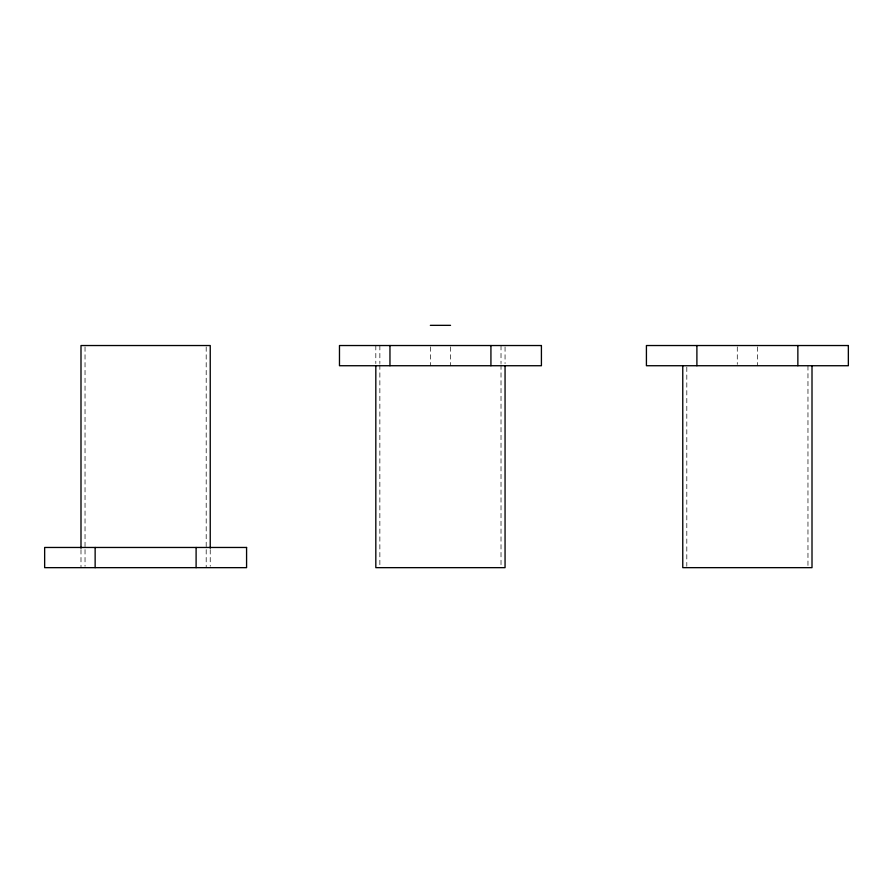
<?xml version="1.0" encoding="UTF-8"?>
<svg xmlns="http://www.w3.org/2000/svg" width="893" height="893" viewBox="0 0 893 893"><rect width="100%" height="100%" fill="white"/><g stroke="black" fill="none" stroke-linecap="round" stroke-linejoin="round"><path stroke-width="0.67" stroke-dasharray="4.46 3.35" d="M807.964 365.728L807.964 566.274M757.476 346.875L757.476 365.728M737.283 346.875L737.283 364.377M686.806 367.123L686.806 566.274M505.058 346.919L505.058 363.585M501.018 345.535L501.018 363.585M501.018 364.969L501.018 566.274M450.541 346.875L450.541 365.728M430.348 346.875L430.348 365.728M379.86 345.535L379.86 363.585M379.86 364.969L379.86 566.274M375.819 345.535L375.819 363.585M210.235 549.608L210.235 566.274M206.194 346.919L206.194 548.224M206.194 549.608L206.194 567.658M85.036 346.919L85.036 548.224M85.036 549.608L85.036 566.274M80.995 549.608L80.995 567.658"/><path stroke-width="1.34" d="M430.348 325.342L450.541 325.342M812.005 365.728L812.005 567.658L682.765 567.658L682.765 365.728M797.862 345.535L797.862 365.728M696.897 345.535L696.897 365.728M505.058 366.353L505.058 567.658L375.819 567.658L375.819 366.353M490.927 345.535L490.927 365.728M389.962 345.535L389.962 365.728M210.235 548.224L210.235 345.535L80.995 345.535L80.995 548.224M196.103 547.465L196.103 567.658M95.138 547.465L95.138 567.658M541.415 345.535L339.474 345.535L339.474 365.728L541.415 365.728L541.415 345.535M848.35 345.535L646.42 345.535L646.42 365.728L848.35 365.728L848.35 345.535M246.58 547.465L44.65 547.465L44.65 567.658L246.58 567.658L246.58 547.465"/></g></svg>
